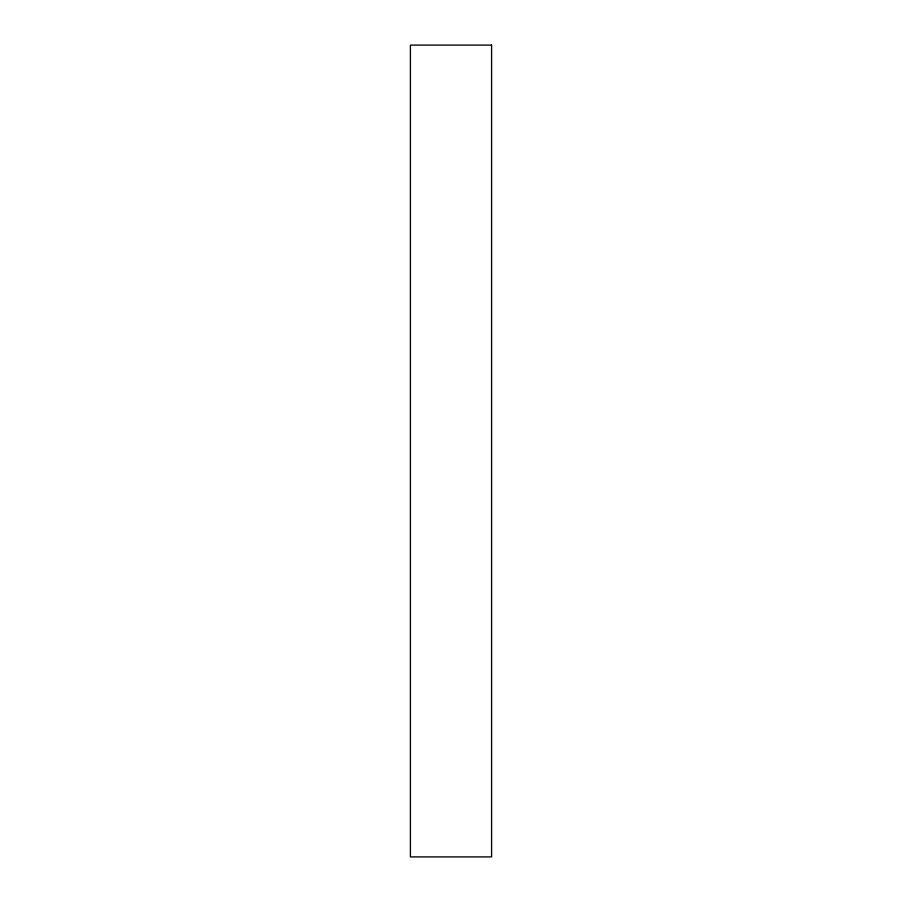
<?xml version="1.0" encoding="UTF-8"?>
<svg xmlns="http://www.w3.org/2000/svg" width="902" height="902" viewBox="0 0 902 902"><rect width="100%" height="100%" fill="white"/><g stroke="black" fill="none" stroke-linecap="round" stroke-linejoin="round"><path stroke-width="1.35" d="M491.59 45.1L410.41 45.1L410.41 856.9L491.59 856.9L491.59 45.1"/></g></svg>
